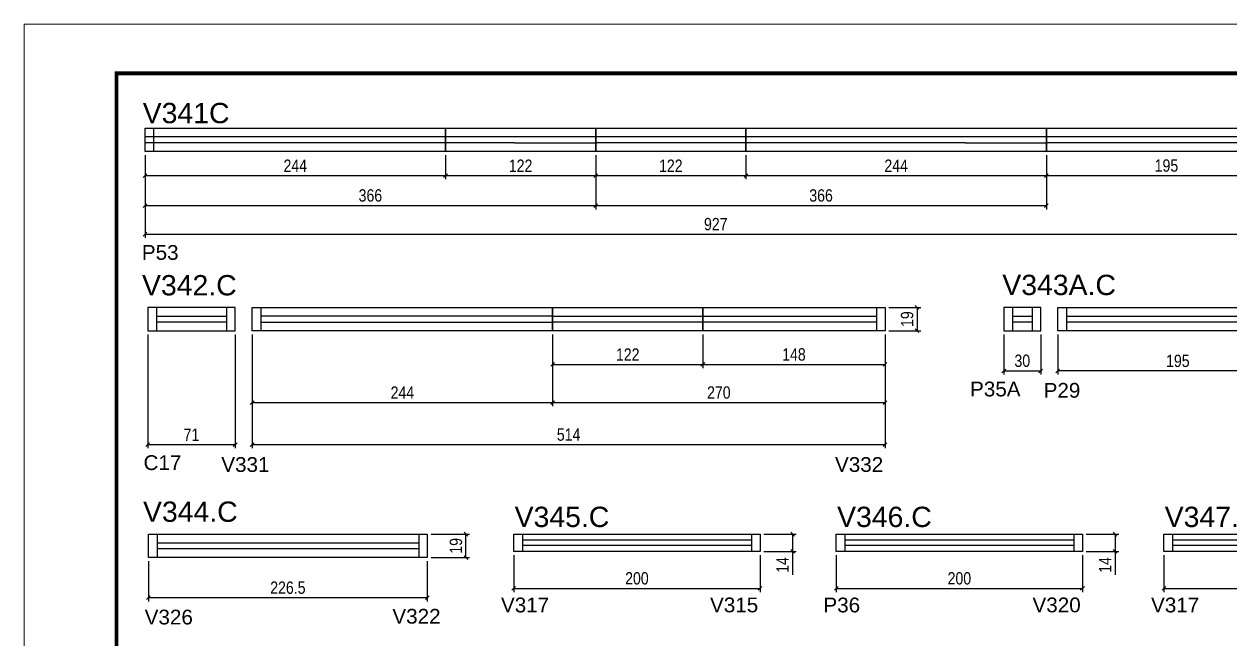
# Model space of a CAD drawing. Extents: x 3090 to 9343, y 762 to 5258.
# Drawn here: x 7858 to 8838, y 2461 to 2961 of the extents above; entities that cross this region are included whole.
import ezdxf

# ---------------------------------------------------------------- set-up
doc = ezdxf.new("R2010")
doc.units = 0
doc.linetypes.add('DASHED', pattern=[0.75, 0.5, -0.25])
doc.layers.add('00 - FELIPE', color=2, linetype='Continuous', plot=False)
for name, color, linetype in [('5', 5, 'Continuous'), ('COTA', 241, 'Continuous'), ('Cotas', 1, 'Continuous'), ('NOMENCLATURA', 7, 'Continuous'), ('Painéis', 200, 'Continuous'), ('SARR_2.2x7', 40, 'Continuous'), ('SARR_EDITAR', 141, 'Continuous')]:
    doc.layers.add(name, color=color, linetype=linetype)
for name, color, linetype, lineweight in [('Escoras', 2, 'Continuous', 25), ('Folhas', 255, 'Continuous', 9), ('Romaneio', 3, 'Continuous', 13), ('SARRAFO DE PRESSAO', 251, 'DASHED', 9)]:
    doc.layers.add(name, color=color, linetype=linetype, lineweight=lineweight)
doc.styles.add('COTA TECNICA', font='techl___.ttf', dxfattribs={"height": 10})
doc.styles.add('COTA TECNICA-50', font='techl___.ttf', dxfattribs={"height": 10})
doc.styles.get("Standard").update_dxf_attribs({"font": 'arial.ttf'})
doc.dimstyles.new('COTA PAINEL-50', dxfattribs={"dimtxt": 10, "dimasz": 3, "dimexe": 3, "dimexo": 3, "dimgap": 3, "dimtad": 1, "dimdec": 1, "dimzin": 12, "dimdsep": 46, "dimtxsty": 'COTA TECNICA-50', "dimblk1": 'OBLIQUE', "dimblk2": 'OBLIQUE', "dimsah": 1, "dimcen": 0.9, "dimclrd": 4, "dimclre": 4, "dimclrt": 240, "dimadec": 1, "dimazin": 3, "dimtfac": 1, "dimtdec": 1, "dimtmove": 0, "dimatfit": 3, "dimfxl": 1, "dimtolj": 1, "dimtzin": 12, "dimarcsym": 0})
doc.dimstyles.new('PAINEL', dxfattribs={"dimtxt": 10, "dimasz": 3, "dimexe": 3, "dimexo": 3, "dimgap": 3, "dimtad": 1, "dimdec": 1, "dimzin": 12, "dimdsep": 46, "dimtxsty": 'COTA TECNICA', "dimblk1": 'OBLIQUE', "dimblk2": 'OBLIQUE', "dimsah": 1, "dimcen": 0.9, "dimclrd": 4, "dimclre": 4, "dimclrt": 240, "dimadec": 1, "dimazin": 3, "dimtfac": 1, "dimtdec": 1, "dimtmove": 0, "dimatfit": 3, "dimfxl": 1, "dimtolj": 1, "dimtzin": 12, "dimarcsym": 0})

# ---------------------------------------------------------------- blocks, each defined once
blk = doc.blocks.new('9999999999')
at = {"layer": 'Folhas'}
blk.add_lwpolyline([(98138.98, 34190.21), (99623.98, 34190.21), (99623.98, 35240.21), (98138.98, 35240.21)], close=True, dxfattribs=at)
at = {"layer": 'Folhas', "color": 30, "const_width": 3}
blk.add_lwpolyline([(98213.98, 34230.21), (99583.98, 34230.21), (99583.98, 35200.21), (98213.98, 35200.21)], close=True, dxfattribs=at)
blk = doc.blocks.new('_Oblique')
at = {"color": 0, "linetype": 'ByBlock', "lineweight": -2}
blk.add_line((-0.5, -0.5), (0.5, 0.5), dxfattribs=at)
blk = doc.blocks.new('*D304')
at = {"layer": 'Cotas', "color": 4, "linetype": 'ByBlock', "lineweight": -2, "transparency": 16777216}
for p, q in [((8688.64, 2854.11), (8688.64, 2834.43)), ((8883.64, 2854.11), (8883.64, 2834.43)), ((8688.64, 2837.43), (8883.64, 2837.43))]:
    blk.add_line(p, q, dxfattribs=at)
at = {"layer": 'Defpoints', "color": 0, "linetype": 'ByBlock', "transparency": 16777216}
for p in [(8688.64, 2857.11), (8883.64, 2857.11), (8883.64, 2837.43)]:
    blk.add_point(p, dxfattribs=at)
at = {"layer": 'Cotas', "color": 4, "linetype": 'ByBlock', "lineweight": -2, "transparency": 16777216, "xscale": 3, "yscale": 3, "zscale": 3, "rotation": 180}
blk.add_blockref('_Oblique', (8688.64, 2837.43), dxfattribs=at)
at = {"layer": 'Cotas', "color": 4, "linetype": 'ByBlock', "lineweight": -2, "transparency": 16777216, "xscale": 3, "yscale": 3, "zscale": 3}
blk.add_blockref('_Oblique', (8883.64, 2837.43), dxfattribs=at)
at = {"layer": 'Cotas', "color": 240, "linetype": 'ByBlock', "transparency": 16777216, "insert": (8786.14, 2845.57), "char_height": 10, "attachment_point": 5, "style": 'COTA TECNICA-50'}
blk.add_mtext('\\A1;195', dxfattribs=at)
blk = doc.blocks.new('*D305')
at = {"layer": 'COTA', "color": 4, "linetype": 'ByBlock', "lineweight": -2, "transparency": 16777216}
for p, q in [((7956.64, 2854.11), (7956.64, 2834.43)), ((8200.64, 2854.11), (8200.64, 2834.43)), ((7956.64, 2837.43), (8200.64, 2837.43))]:
    blk.add_line(p, q, dxfattribs=at)
at = {"layer": 'Defpoints', "color": 0, "linetype": 'ByBlock', "transparency": 16777216}
for p in [(7956.64, 2857.11), (8200.64, 2857.11), (8200.64, 2837.43)]:
    blk.add_point(p, dxfattribs=at)
at = {"layer": 'COTA', "color": 4, "linetype": 'ByBlock', "lineweight": -2, "transparency": 16777216, "xscale": 3, "yscale": 3, "zscale": 3, "rotation": 180}
blk.add_blockref('_Oblique', (7956.64, 2837.43), dxfattribs=at)
at = {"layer": 'COTA', "color": 4, "linetype": 'ByBlock', "lineweight": -2, "transparency": 16777216, "xscale": 3, "yscale": 3, "zscale": 3}
blk.add_blockref('_Oblique', (8200.64, 2837.43), dxfattribs=at)
at = {"layer": 'COTA', "color": 240, "linetype": 'ByBlock', "transparency": 16777216, "insert": (8078.64, 2845.5), "char_height": 10, "attachment_point": 5, "style": 'COTA TECNICA-50'}
blk.add_mtext('\\A1;244', dxfattribs=at)
blk = doc.blocks.new('*D306')
at = {"layer": 'COTA', "color": 4, "linetype": 'ByBlock', "lineweight": -2, "transparency": 16777216}
for p, q in [((8200.64, 2854.11), (8200.64, 2834.43)), ((8322.64, 2854.11), (8322.64, 2834.43)), ((8200.64, 2837.43), (8322.64, 2837.43))]:
    blk.add_line(p, q, dxfattribs=at)
at = {"layer": 'Defpoints', "color": 0, "linetype": 'ByBlock', "transparency": 16777216}
for p in [(8200.64, 2857.11), (8322.64, 2857.11), (8322.64, 2837.43)]:
    blk.add_point(p, dxfattribs=at)
at = {"layer": 'COTA', "color": 4, "linetype": 'ByBlock', "lineweight": -2, "transparency": 16777216, "xscale": 3, "yscale": 3, "zscale": 3, "rotation": 180}
blk.add_blockref('_Oblique', (8200.64, 2837.43), dxfattribs=at)
at = {"layer": 'COTA', "color": 4, "linetype": 'ByBlock', "lineweight": -2, "transparency": 16777216, "xscale": 3, "yscale": 3, "zscale": 3}
blk.add_blockref('_Oblique', (8322.64, 2837.43), dxfattribs=at)
at = {"layer": 'COTA', "color": 240, "linetype": 'ByBlock', "transparency": 16777216, "insert": (8261.64, 2845.49), "char_height": 10, "attachment_point": 5, "style": 'COTA TECNICA-50'}
blk.add_mtext('\\A1;122', dxfattribs=at)
blk = doc.blocks.new('*D307')
at = {"layer": 'Defpoints', "color": 0, "linetype": 'ByBlock', "transparency": 16777216}
for p in [(7956.64, 2857.11), (8883.64, 2857.11), (8883.64, 2789.88)]:
    blk.add_point(p, dxfattribs=at)
at = {"layer": 'Romaneio', "color": 4, "linetype": 'ByBlock', "lineweight": -2, "transparency": 16777216}
for p, q in [((7956.64, 2854.11), (7956.64, 2786.88)), ((8883.64, 2854.11), (8883.64, 2786.88)), ((7956.64, 2789.88), (8883.64, 2789.88))]:
    blk.add_line(p, q, dxfattribs=at)
at = {"layer": 'Romaneio', "color": 4, "linetype": 'ByBlock', "lineweight": -2, "transparency": 16777216, "xscale": 3, "yscale": 3, "zscale": 3, "rotation": 180}
blk.add_blockref('_Oblique', (7956.64, 2789.88), dxfattribs=at)
at = {"layer": 'Romaneio', "color": 4, "linetype": 'ByBlock', "lineweight": -2, "transparency": 16777216, "xscale": 3, "yscale": 3, "zscale": 3}
blk.add_blockref('_Oblique', (8883.64, 2789.88), dxfattribs=at)
at = {"layer": 'Romaneio', "color": 240, "linetype": 'ByBlock', "transparency": 16777216, "insert": (8420.14, 2797.98), "char_height": 10, "attachment_point": 5, "style": 'COTA TECNICA-50'}
blk.add_mtext('\\A1;927', dxfattribs=at)
blk = doc.blocks.new('*D57')
at = {"layer": 'COTA', "color": 4, "linetype": 'ByBlock', "lineweight": -2, "transparency": 16777216}
for p, q in [((8444.64, 2854.11), (8444.64, 2834.43)), ((8688.64, 2854.11), (8688.64, 2834.43)), ((8444.64, 2837.43), (8688.64, 2837.43))]:
    blk.add_line(p, q, dxfattribs=at)
at = {"layer": 'Defpoints', "color": 0, "linetype": 'ByBlock', "transparency": 16777216}
for p in [(8444.64, 2857.11), (8688.64, 2857.11), (8688.64, 2837.43)]:
    blk.add_point(p, dxfattribs=at)
at = {"layer": 'COTA', "color": 4, "linetype": 'ByBlock', "lineweight": -2, "transparency": 16777216, "xscale": 3, "yscale": 3, "zscale": 3, "rotation": 180}
blk.add_blockref('_Oblique', (8444.64, 2837.43), dxfattribs=at)
at = {"layer": 'COTA', "color": 4, "linetype": 'ByBlock', "lineweight": -2, "transparency": 16777216, "xscale": 3, "yscale": 3, "zscale": 3}
blk.add_blockref('_Oblique', (8688.64, 2837.43), dxfattribs=at)
at = {"layer": 'COTA', "color": 240, "linetype": 'ByBlock', "transparency": 16777216, "insert": (8566.64, 2845.5), "char_height": 10, "attachment_point": 5, "style": 'COTA TECNICA-50'}
blk.add_mtext('\\A1;244', dxfattribs=at)
blk = doc.blocks.new('*D309')
at = {"layer": 'Defpoints', "color": 0, "linetype": 'ByBlock', "transparency": 16777216}
for p in [(8043.63, 2711.37), (8557.63, 2711.37), (8557.63, 2618.92)]:
    blk.add_point(p, dxfattribs=at)
at = {"layer": 'Romaneio', "color": 4, "linetype": 'ByBlock', "lineweight": -2, "transparency": 16777216}
for p, q in [((8043.63, 2708.37), (8043.63, 2615.92)), ((8557.63, 2708.37), (8557.63, 2615.92)), ((8043.63, 2618.92), (8557.63, 2618.92))]:
    blk.add_line(p, q, dxfattribs=at)
at = {"layer": 'Romaneio', "color": 4, "linetype": 'ByBlock', "lineweight": -2, "transparency": 16777216, "xscale": 3, "yscale": 3, "zscale": 3, "rotation": 180}
blk.add_blockref('_Oblique', (8043.63, 2618.92), dxfattribs=at)
at = {"layer": 'Romaneio', "color": 4, "linetype": 'ByBlock', "lineweight": -2, "transparency": 16777216, "xscale": 3, "yscale": 3, "zscale": 3}
blk.add_blockref('_Oblique', (8557.63, 2618.92), dxfattribs=at)
at = {"layer": 'Romaneio', "color": 240, "linetype": 'ByBlock', "transparency": 16777216, "insert": (8300.63, 2627.03), "char_height": 10, "attachment_point": 5, "style": 'COTA TECNICA-50'}
blk.add_mtext('\\A1;514', dxfattribs=at)
blk = doc.blocks.new('*D310')
at = {"layer": 'Defpoints', "color": 0, "linetype": 'ByBlock', "transparency": 16777216}
for p in [(8043.63, 2711.37), (8287.63, 2711.37), (8287.63, 2653.09)]:
    blk.add_point(p, dxfattribs=at)
at = {"layer": 'Romaneio', "color": 4, "linetype": 'ByBlock', "lineweight": -2, "transparency": 16777216}
for p, q in [((8043.63, 2708.37), (8043.63, 2650.09)), ((8287.63, 2708.37), (8287.63, 2650.09)), ((8043.63, 2653.09), (8287.63, 2653.09))]:
    blk.add_line(p, q, dxfattribs=at)
at = {"layer": 'Romaneio', "color": 4, "linetype": 'ByBlock', "lineweight": -2, "transparency": 16777216, "xscale": 3, "yscale": 3, "zscale": 3, "rotation": 180}
blk.add_blockref('_Oblique', (8043.63, 2653.09), dxfattribs=at)
at = {"layer": 'Romaneio', "color": 4, "linetype": 'ByBlock', "lineweight": -2, "transparency": 16777216, "xscale": 3, "yscale": 3, "zscale": 3}
blk.add_blockref('_Oblique', (8287.63, 2653.09), dxfattribs=at)
at = {"layer": 'Romaneio', "color": 240, "linetype": 'ByBlock', "transparency": 16777216, "insert": (8165.63, 2661.16), "char_height": 10, "attachment_point": 5, "style": 'COTA TECNICA-50'}
blk.add_mtext('\\A1;244', dxfattribs=at)
blk = doc.blocks.new('*D58')
at = {"layer": 'Defpoints', "color": 0, "linetype": 'ByBlock', "transparency": 16777216}
for p in [(8287.63, 2711.37), (8557.63, 2711.37), (8557.63, 2653.09)]:
    blk.add_point(p, dxfattribs=at)
at = {"layer": 'Romaneio', "color": 4, "linetype": 'ByBlock', "lineweight": -2, "transparency": 16777216}
for p, q in [((8287.63, 2708.37), (8287.63, 2650.09)), ((8557.63, 2708.37), (8557.63, 2650.09)), ((8287.63, 2653.09), (8557.63, 2653.09))]:
    blk.add_line(p, q, dxfattribs=at)
at = {"layer": 'Romaneio', "color": 4, "linetype": 'ByBlock', "lineweight": -2, "transparency": 16777216, "xscale": 3, "yscale": 3, "zscale": 3, "rotation": 180}
blk.add_blockref('_Oblique', (8287.63, 2653.09), dxfattribs=at)
at = {"layer": 'Romaneio', "color": 4, "linetype": 'ByBlock', "lineweight": -2, "transparency": 16777216, "xscale": 3, "yscale": 3, "zscale": 3}
blk.add_blockref('_Oblique', (8557.63, 2653.09), dxfattribs=at)
at = {"layer": 'Romaneio', "color": 240, "linetype": 'ByBlock', "transparency": 16777216, "insert": (8422.63, 2661.19), "char_height": 10, "attachment_point": 5, "style": 'COTA TECNICA-50'}
blk.add_mtext('\\A1;270', dxfattribs=at)
blk = doc.blocks.new('*D59')
at = {"layer": 'Defpoints', "color": 0, "linetype": 'ByBlock', "transparency": 16777216}
for p in [(8409.63, 2711.37), (8557.63, 2711.37), (8557.63, 2684.02)]:
    blk.add_point(p, dxfattribs=at)
at = {"layer": 'Escoras', "color": 4, "linetype": 'ByBlock', "lineweight": -2, "transparency": 16777216}
for p, q in [((8409.63, 2708.37), (8409.63, 2681.02)), ((8557.63, 2708.37), (8557.63, 2681.02)), ((8409.63, 2684.02), (8557.63, 2684.02))]:
    blk.add_line(p, q, dxfattribs=at)
at = {"layer": 'Escoras', "color": 4, "linetype": 'ByBlock', "lineweight": -2, "transparency": 16777216, "xscale": 3, "yscale": 3, "zscale": 3, "rotation": 180}
blk.add_blockref('_Oblique', (8409.63, 2684.02), dxfattribs=at)
at = {"layer": 'Escoras', "color": 4, "linetype": 'ByBlock', "lineweight": -2, "transparency": 16777216, "xscale": 3, "yscale": 3, "zscale": 3}
blk.add_blockref('_Oblique', (8557.63, 2684.02), dxfattribs=at)
at = {"layer": 'Escoras', "color": 240, "linetype": 'ByBlock', "transparency": 16777216, "insert": (8483.63, 2692.12), "char_height": 10, "attachment_point": 5, "style": 'COTA TECNICA-50'}
blk.add_mtext('\\A1;148', dxfattribs=at)
blk = doc.blocks.new('*D311')
at = {"layer": 'Defpoints', "color": 0, "linetype": 'ByBlock', "transparency": 16777216}
for p in [(8287.63, 2711.37), (8409.63, 2711.37), (8409.63, 2684.02)]:
    blk.add_point(p, dxfattribs=at)
at = {"layer": 'Escoras', "color": 4, "linetype": 'ByBlock', "lineweight": -2, "transparency": 16777216}
for p, q in [((8287.63, 2708.37), (8287.63, 2681.02)), ((8409.63, 2708.37), (8409.63, 2681.02)), ((8287.63, 2684.02), (8409.63, 2684.02))]:
    blk.add_line(p, q, dxfattribs=at)
at = {"layer": 'Escoras', "color": 4, "linetype": 'ByBlock', "lineweight": -2, "transparency": 16777216, "xscale": 3, "yscale": 3, "zscale": 3, "rotation": 180}
blk.add_blockref('_Oblique', (8287.63, 2684.02), dxfattribs=at)
at = {"layer": 'Escoras', "color": 4, "linetype": 'ByBlock', "lineweight": -2, "transparency": 16777216, "xscale": 3, "yscale": 3, "zscale": 3}
blk.add_blockref('_Oblique', (8409.63, 2684.02), dxfattribs=at)
at = {"layer": 'Escoras', "color": 240, "linetype": 'ByBlock', "transparency": 16777216, "insert": (8348.63, 2692.08), "char_height": 10, "attachment_point": 5, "style": 'COTA TECNICA-50'}
blk.add_mtext('\\A1;122', dxfattribs=at)
blk = doc.blocks.new('*D361')
at = {"layer": 'Defpoints', "color": 0, "linetype": 'ByBlock', "transparency": 16777216}
for p in [(8557.63, 2730.37), (8557.63, 2711.37), (8583.67, 2711.37)]:
    blk.add_point(p, dxfattribs=at)
at = {"layer": 'Escoras', "color": 4, "linetype": 'ByBlock', "lineweight": -2, "transparency": 16777216}
for p, q in [((8560.63, 2730.37), (8586.67, 2730.37)), ((8583.67, 2730.37), (8583.67, 2711.37)), ((8560.63, 2711.37), (8586.67, 2711.37))]:
    blk.add_line(p, q, dxfattribs=at)
at = {"layer": 'Escoras', "color": 4, "linetype": 'ByBlock', "lineweight": -2, "transparency": 16777216, "xscale": 3, "yscale": 3, "zscale": 3}
for p, rotation in [((8583.67, 2730.37), 90), ((8583.67, 2711.37), 270)]:
    blk.add_blockref('_Oblique', p, dxfattribs=dict(at, rotation=rotation))
at = {"layer": 'Escoras', "color": 240, "linetype": 'ByBlock', "transparency": 16777216, "insert": (8575.58, 2720.87), "char_height": 10, "attachment_point": 5, "rotation": 90, "style": 'COTA TECNICA-50'}
blk.add_mtext('\\A1;19', dxfattribs=at)
blk = doc.blocks.new('*D362')
at = {"layer": 'COTA', "color": 4, "linetype": 'ByBlock', "lineweight": -2, "transparency": 16777216}
for p, q in [((7958.82, 2708.37), (7958.82, 2615.92)), ((8029.82, 2708.37), (8029.82, 2615.92)), ((7958.82, 2618.92), (8029.82, 2618.92))]:
    blk.add_line(p, q, dxfattribs=at)
at = {"layer": 'Defpoints', "color": 0, "linetype": 'ByBlock', "transparency": 16777216}
for p in [(7958.82, 2711.37), (8029.82, 2711.37), (8029.82, 2618.92)]:
    blk.add_point(p, dxfattribs=at)
at = {"layer": 'COTA', "color": 4, "linetype": 'ByBlock', "lineweight": -2, "transparency": 16777216, "xscale": 3, "yscale": 3, "zscale": 3, "rotation": 180}
blk.add_blockref('_Oblique', (7958.82, 2618.92), dxfattribs=at)
at = {"layer": 'COTA', "color": 4, "linetype": 'ByBlock', "lineweight": -2, "transparency": 16777216, "xscale": 3, "yscale": 3, "zscale": 3}
blk.add_blockref('_Oblique', (8029.82, 2618.92), dxfattribs=at)
at = {"layer": 'COTA', "color": 240, "linetype": 'ByBlock', "transparency": 16777216, "insert": (7994.32, 2626.99), "char_height": 10, "attachment_point": 5, "style": 'COTA TECNICA-50'}
blk.add_mtext('\\A1;71', dxfattribs=at)
blk = doc.blocks.new('*D365')
at = {"layer": 'COTA', "color": 4, "linetype": 'ByBlock', "lineweight": -2, "transparency": 16777216}
for p, q in [((8697.88, 2708.37), (8697.88, 2675.76)), ((8892.88, 2708.37), (8892.88, 2675.76)), ((8892.88, 2678.76), (8697.88, 2678.76))]:
    blk.add_line(p, q, dxfattribs=at)
at = {"layer": 'Defpoints', "color": 0, "linetype": 'ByBlock', "transparency": 16777216}
for p in [(8697.88, 2711.37), (8892.88, 2711.37), (8697.88, 2678.76)]:
    blk.add_point(p, dxfattribs=at)
at = {"layer": 'COTA', "color": 4, "linetype": 'ByBlock', "lineweight": -2, "transparency": 16777216, "xscale": 3, "yscale": 3, "zscale": 3, "rotation": 180}
blk.add_blockref('_Oblique', (8697.88, 2678.76), dxfattribs=at)
at = {"layer": 'COTA', "color": 4, "linetype": 'ByBlock', "lineweight": -2, "transparency": 16777216, "xscale": 3, "yscale": 3, "zscale": 3}
blk.add_blockref('_Oblique', (8892.88, 2678.76), dxfattribs=at)
at = {"layer": 'COTA', "color": 240, "linetype": 'ByBlock', "transparency": 16777216, "insert": (8795.38, 2686.9), "char_height": 10, "attachment_point": 5, "style": 'COTA TECNICA-50'}
blk.add_mtext('\\A1;195', dxfattribs=at)
blk = doc.blocks.new('*D367')
at = {"layer": 'COTA', "color": 4, "linetype": 'ByBlock', "lineweight": -2, "transparency": 16777216}
for p, q in [((8654.07, 2708.37), (8654.07, 2675.76)), ((8684.07, 2708.37), (8684.07, 2675.76)), ((8654.07, 2678.76), (8684.07, 2678.76))]:
    blk.add_line(p, q, dxfattribs=at)
at = {"layer": 'Defpoints', "color": 0, "linetype": 'ByBlock', "transparency": 16777216}
for p in [(8654.07, 2711.37), (8684.07, 2711.37), (8684.07, 2678.76)]:
    blk.add_point(p, dxfattribs=at)
at = {"layer": 'COTA', "color": 4, "linetype": 'ByBlock', "lineweight": -2, "transparency": 16777216, "xscale": 3, "yscale": 3, "zscale": 3, "rotation": 180}
blk.add_blockref('_Oblique', (8654.07, 2678.76), dxfattribs=at)
at = {"layer": 'COTA', "color": 4, "linetype": 'ByBlock', "lineweight": -2, "transparency": 16777216, "xscale": 3, "yscale": 3, "zscale": 3}
blk.add_blockref('_Oblique', (8684.07, 2678.76), dxfattribs=at)
at = {"layer": 'COTA', "color": 240, "linetype": 'ByBlock', "transparency": 16777216, "insert": (8669.07, 2686.98), "char_height": 10, "attachment_point": 5, "style": 'COTA TECNICA-50'}
blk.add_mtext('\\A1;30', dxfattribs=at)
blk = doc.blocks.new('*D369')
at = {"layer": 'COTA', "color": 4, "linetype": 'ByBlock', "lineweight": -2, "transparency": 16777216}
for p, q in [((7959.38, 2524.18), (7959.38, 2491.56)), ((8185.88, 2524.18), (8185.88, 2491.56)), ((8185.88, 2494.56), (7959.38, 2494.56))]:
    blk.add_line(p, q, dxfattribs=at)
at = {"layer": 'Defpoints', "color": 0, "linetype": 'ByBlock', "transparency": 16777216}
for p in [(7959.38, 2527.18), (8185.88, 2527.18), (7959.38, 2494.56)]:
    blk.add_point(p, dxfattribs=at)
at = {"layer": 'COTA', "color": 4, "linetype": 'ByBlock', "lineweight": -2, "transparency": 16777216, "xscale": 3, "yscale": 3, "zscale": 3, "rotation": 180}
blk.add_blockref('_Oblique', (7959.38, 2494.56), dxfattribs=at)
at = {"layer": 'COTA', "color": 4, "linetype": 'ByBlock', "lineweight": -2, "transparency": 16777216, "xscale": 3, "yscale": 3, "zscale": 3}
blk.add_blockref('_Oblique', (8185.88, 2494.56), dxfattribs=at)
at = {"layer": 'COTA', "color": 240, "linetype": 'ByBlock', "transparency": 16777216, "insert": (8072.63, 2502.67), "char_height": 10, "attachment_point": 5, "style": 'COTA TECNICA-50'}
blk.add_mtext('\\A1;226.5', dxfattribs=at)
blk = doc.blocks.new('*D370')
at = {"layer": 'Defpoints', "color": 0, "linetype": 'ByBlock', "transparency": 16777216}
for p in [(8185.88, 2546.18), (8217.22, 2546.18), (8185.88, 2527.18)]:
    blk.add_point(p, dxfattribs=at)
at = {"layer": 'Romaneio', "color": 4, "linetype": 'ByBlock', "lineweight": -2, "transparency": 16777216}
for p, q in [((8188.88, 2546.18), (8220.22, 2546.18)), ((8217.22, 2527.18), (8217.22, 2546.18)), ((8188.88, 2527.18), (8220.22, 2527.18))]:
    blk.add_line(p, q, dxfattribs=at)
at = {"layer": 'Romaneio', "color": 4, "linetype": 'ByBlock', "lineweight": -2, "transparency": 16777216, "xscale": 3, "yscale": 3, "zscale": 3}
for p, rotation in [((8217.22, 2546.18), 90), ((8217.22, 2527.18), 270)]:
    blk.add_blockref('_Oblique', p, dxfattribs=dict(at, rotation=rotation))
at = {"layer": 'Romaneio', "color": 240, "linetype": 'ByBlock', "transparency": 16777216, "insert": (8209.13, 2536.68), "char_height": 10, "attachment_point": 5, "rotation": 90, "style": 'COTA TECNICA-50'}
blk.add_mtext('\\A1;19', dxfattribs=at)
blk = doc.blocks.new('*D371')
at = {"layer": 'COTA', "color": 4, "linetype": 'ByBlock', "lineweight": -2, "transparency": 16777216}
for p, q in [((8256.1, 2529.18), (8256.1, 2499.15)), ((8456.1, 2529.18), (8456.1, 2499.15)), ((8256.1, 2502.15), (8456.1, 2502.15))]:
    blk.add_line(p, q, dxfattribs=at)
at = {"layer": 'Defpoints', "color": 0, "linetype": 'ByBlock', "transparency": 16777216}
for p in [(8256.1, 2532.18), (8456.1, 2532.18), (8456.1, 2502.15)]:
    blk.add_point(p, dxfattribs=at)
at = {"layer": 'COTA', "color": 4, "linetype": 'ByBlock', "lineweight": -2, "transparency": 16777216, "xscale": 3, "yscale": 3, "zscale": 3, "rotation": 180}
blk.add_blockref('_Oblique', (8256.1, 2502.15), dxfattribs=at)
at = {"layer": 'COTA', "color": 4, "linetype": 'ByBlock', "lineweight": -2, "transparency": 16777216, "xscale": 3, "yscale": 3, "zscale": 3}
blk.add_blockref('_Oblique', (8456.1, 2502.15), dxfattribs=at)
at = {"layer": 'COTA', "color": 240, "linetype": 'ByBlock', "transparency": 16777216, "insert": (8356.1, 2510.25), "char_height": 10, "attachment_point": 5, "style": 'COTA TECNICA-50'}
blk.add_mtext('\\A1;200', dxfattribs=at)
blk = doc.blocks.new('*D82')
at = {"layer": 'Defpoints', "color": 0, "linetype": 'ByBlock', "transparency": 16777216}
for p in [(8456.1, 2546.18), (8456.1, 2532.18), (8482.53, 2532.18)]:
    blk.add_point(p, dxfattribs=at)
at = {"layer": 'Romaneio', "color": 4, "linetype": 'ByBlock', "lineweight": -2, "transparency": 16777216}
for p, q in [((8459.1, 2546.18), (8485.53, 2546.18)), ((8482.53, 2546.18), (8482.53, 2532.18)), ((8459.1, 2532.18), (8485.53, 2532.18)), ((8482.53, 2532.18), (8482.53, 2513.06))]:
    blk.add_line(p, q, dxfattribs=at)
at = {"layer": 'Romaneio', "color": 4, "linetype": 'ByBlock', "lineweight": -2, "transparency": 16777216, "xscale": 3, "yscale": 3, "zscale": 3}
for p, rotation in [((8482.53, 2546.18), 90), ((8482.53, 2532.18), 270)]:
    blk.add_blockref('_Oblique', p, dxfattribs=dict(at, rotation=rotation))
at = {"layer": 'Romaneio', "color": 240, "linetype": 'ByBlock', "transparency": 16777216, "insert": (8474.45, 2521.12), "char_height": 10, "attachment_point": 5, "rotation": 90, "style": 'COTA TECNICA-50'}
blk.add_mtext('\\A1;14', dxfattribs=at)
blk = doc.blocks.new('*D372')
at = {"layer": 'COTA', "color": 4, "linetype": 'ByBlock', "lineweight": -2, "transparency": 16777216}
for p, q in [((8517.97, 2529.18), (8517.97, 2499.15)), ((8717.97, 2529.18), (8717.97, 2499.15)), ((8517.97, 2502.15), (8717.97, 2502.15))]:
    blk.add_line(p, q, dxfattribs=at)
at = {"layer": 'Defpoints', "color": 0, "linetype": 'ByBlock', "transparency": 16777216}
for p in [(8517.97, 2532.18), (8717.97, 2532.18), (8717.97, 2502.15)]:
    blk.add_point(p, dxfattribs=at)
at = {"layer": 'COTA', "color": 4, "linetype": 'ByBlock', "lineweight": -2, "transparency": 16777216, "xscale": 3, "yscale": 3, "zscale": 3, "rotation": 180}
blk.add_blockref('_Oblique', (8517.97, 2502.15), dxfattribs=at)
at = {"layer": 'COTA', "color": 4, "linetype": 'ByBlock', "lineweight": -2, "transparency": 16777216, "xscale": 3, "yscale": 3, "zscale": 3}
blk.add_blockref('_Oblique', (8717.97, 2502.15), dxfattribs=at)
at = {"layer": 'COTA', "color": 240, "linetype": 'ByBlock', "transparency": 16777216, "insert": (8617.97, 2510.25), "char_height": 10, "attachment_point": 5, "style": 'COTA TECNICA-50'}
blk.add_mtext('\\A1;200', dxfattribs=at)
blk = doc.blocks.new('*D83')
at = {"layer": 'Defpoints', "color": 0, "linetype": 'ByBlock', "transparency": 16777216}
for p in [(8717.97, 2546.18), (8717.97, 2532.18), (8744.4, 2532.18)]:
    blk.add_point(p, dxfattribs=at)
at = {"layer": 'Romaneio', "color": 4, "linetype": 'ByBlock', "lineweight": -2, "transparency": 16777216}
for p, q in [((8720.97, 2546.18), (8747.4, 2546.18)), ((8744.4, 2546.18), (8744.4, 2532.18)), ((8720.97, 2532.18), (8747.4, 2532.18)), ((8744.4, 2532.18), (8744.4, 2513.06))]:
    blk.add_line(p, q, dxfattribs=at)
at = {"layer": 'Romaneio', "color": 4, "linetype": 'ByBlock', "lineweight": -2, "transparency": 16777216, "xscale": 3, "yscale": 3, "zscale": 3}
for p, rotation in [((8744.4, 2546.18), 90), ((8744.4, 2532.18), 270)]:
    blk.add_blockref('_Oblique', p, dxfattribs=dict(at, rotation=rotation))
at = {"layer": 'Romaneio', "color": 240, "linetype": 'ByBlock', "transparency": 16777216, "insert": (8736.33, 2521.12), "char_height": 10, "attachment_point": 5, "rotation": 90, "style": 'COTA TECNICA-50'}
blk.add_mtext('\\A1;14', dxfattribs=at)
blk = doc.blocks.new('*D373')
at = {"layer": 'COTA', "color": 4, "linetype": 'ByBlock', "lineweight": -2, "transparency": 16777216}
for p, q in [((8784.03, 2529.18), (8784.03, 2499.15)), ((8984.03, 2529.18), (8984.03, 2499.15)), ((8784.03, 2502.15), (8984.03, 2502.15))]:
    blk.add_line(p, q, dxfattribs=at)
at = {"layer": 'Defpoints', "color": 0, "linetype": 'ByBlock', "transparency": 16777216}
for p in [(8784.03, 2532.18), (8984.03, 2532.18), (8984.03, 2502.15)]:
    blk.add_point(p, dxfattribs=at)
at = {"layer": 'COTA', "color": 4, "linetype": 'ByBlock', "lineweight": -2, "transparency": 16777216, "xscale": 3, "yscale": 3, "zscale": 3, "rotation": 180}
blk.add_blockref('_Oblique', (8784.03, 2502.15), dxfattribs=at)
at = {"layer": 'COTA', "color": 4, "linetype": 'ByBlock', "lineweight": -2, "transparency": 16777216, "xscale": 3, "yscale": 3, "zscale": 3}
blk.add_blockref('_Oblique', (8984.03, 2502.15), dxfattribs=at)
at = {"layer": 'COTA', "color": 240, "linetype": 'ByBlock', "transparency": 16777216, "insert": (8884.03, 2510.25), "char_height": 10, "attachment_point": 5, "style": 'COTA TECNICA-50'}
blk.add_mtext('\\A1;200', dxfattribs=at)
blk = doc.blocks.new('*D496')
at = {"layer": '00 - FELIPE', "color": 4, "lineweight": -2, "transparency": 16777216}
for p, q in [((8322.64, 2854.11), (8322.64, 2834.43)), ((8444.64, 2854.11), (8444.64, 2834.43)), ((8322.64, 2837.43), (8444.64, 2837.43))]:
    blk.add_line(p, q, dxfattribs=at)
at = {"layer": 'Defpoints', "color": 0, "transparency": 16777216}
for p in [(8322.64, 2857.11), (8444.64, 2857.11), (8444.64, 2837.43)]:
    blk.add_point(p, dxfattribs=at)
at = {"layer": '00 - FELIPE', "color": 4, "lineweight": -2, "transparency": 16777216, "xscale": 3, "yscale": 3, "zscale": 3, "rotation": 180}
blk.add_blockref('_Oblique', (8322.64, 2837.43), dxfattribs=at)
at = {"layer": '00 - FELIPE', "color": 4, "lineweight": -2, "transparency": 16777216, "xscale": 3, "yscale": 3, "zscale": 3}
blk.add_blockref('_Oblique', (8444.64, 2837.43), dxfattribs=at)
at = {"layer": '00 - FELIPE', "color": 240, "transparency": 16777216, "insert": (8383.64, 2845.49), "char_height": 10, "attachment_point": 5, "style": 'COTA TECNICA'}
blk.add_mtext('\\A1;122', dxfattribs=at)
blk = doc.blocks.new('*D497')
at = {"layer": '00 - FELIPE', "color": 4, "lineweight": -2, "transparency": 16777216}
for p, q in [((7956.64, 2854.11), (7956.64, 2810.05)), ((8322.64, 2854.11), (8322.64, 2810.05)), ((7956.64, 2813.05), (8322.64, 2813.05))]:
    blk.add_line(p, q, dxfattribs=at)
at = {"layer": 'Defpoints', "color": 0, "transparency": 16777216}
for p in [(7956.64, 2857.11), (8322.64, 2857.11), (8322.64, 2813.05)]:
    blk.add_point(p, dxfattribs=at)
at = {"layer": '00 - FELIPE', "color": 4, "lineweight": -2, "transparency": 16777216, "xscale": 3, "yscale": 3, "zscale": 3, "rotation": 180}
blk.add_blockref('_Oblique', (7956.64, 2813.05), dxfattribs=at)
at = {"layer": '00 - FELIPE', "color": 4, "lineweight": -2, "transparency": 16777216, "xscale": 3, "yscale": 3, "zscale": 3}
blk.add_blockref('_Oblique', (8322.64, 2813.05), dxfattribs=at)
at = {"layer": '00 - FELIPE', "color": 240, "transparency": 16777216, "insert": (8139.64, 2821.27), "char_height": 10, "attachment_point": 5, "style": 'COTA TECNICA'}
blk.add_mtext('\\A1;366', dxfattribs=at)
blk = doc.blocks.new('*D498')
at = {"layer": '00 - FELIPE', "color": 4, "lineweight": -2, "transparency": 16777216}
for p, q in [((8322.64, 2854.11), (8322.64, 2810.05)), ((8688.64, 2854.11), (8688.64, 2810.05)), ((8322.64, 2813.05), (8688.64, 2813.05))]:
    blk.add_line(p, q, dxfattribs=at)
at = {"layer": 'Defpoints', "color": 0, "transparency": 16777216}
for p in [(8322.64, 2857.11), (8688.64, 2857.11), (8688.64, 2813.05)]:
    blk.add_point(p, dxfattribs=at)
at = {"layer": '00 - FELIPE', "color": 4, "lineweight": -2, "transparency": 16777216, "xscale": 3, "yscale": 3, "zscale": 3, "rotation": 180}
blk.add_blockref('_Oblique', (8322.64, 2813.05), dxfattribs=at)
at = {"layer": '00 - FELIPE', "color": 4, "lineweight": -2, "transparency": 16777216, "xscale": 3, "yscale": 3, "zscale": 3}
blk.add_blockref('_Oblique', (8688.64, 2813.05), dxfattribs=at)
at = {"layer": '00 - FELIPE', "color": 240, "transparency": 16777216, "insert": (8505.64, 2821.27), "char_height": 10, "attachment_point": 5, "style": 'COTA TECNICA'}
blk.add_mtext('\\A1;366', dxfattribs=at)

msp = doc.modelspace()

# ---------------------------------------------------------------- linework, layer by layer
at = {"layer": 'Painéis', "linetype": 'Continuous'}
for points in [[(7956.64, 2876.11), (8200.64, 2876.11), (8200.64, 2857.11), (7956.64, 2857.11)], [(8200.64, 2876.11), (8322.64, 2876.11), (8322.64, 2857.11), (8200.64, 2857.11)], [(8322.64, 2876.11), (8444.64, 2876.11), (8444.64, 2857.11), (8322.64, 2857.11)], [(8444.64, 2876.11), (8688.64, 2876.11), (8688.64, 2857.11), (8444.64, 2857.11)], [(8688.64, 2876.11), (8883.64, 2876.11), (8883.64, 2857.11), (8688.64, 2857.11)], [(8029.82, 2730.37), (7958.82, 2730.37), (7958.82, 2711.37), (8029.82, 2711.37)], [(8043.63, 2730.37), (8287.63, 2730.37), (8287.63, 2711.37), (8043.63, 2711.37)], [(8287.63, 2730.37), (8409.63, 2730.37), (8409.63, 2711.37), (8287.63, 2711.37)], [(8409.63, 2730.37), (8557.63, 2730.37), (8557.63, 2711.37), (8409.63, 2711.37)], [(8684.07, 2730.37), (8654.07, 2730.37), (8654.07, 2711.37), (8684.07, 2711.37)], [(8697.88, 2730.37), (8892.88, 2730.37), (8892.88, 2711.37), (8697.88, 2711.37)], [(7959.38, 2546.18), (8185.88, 2546.18), (8185.88, 2527.18), (7959.38, 2527.18)], [(8256.1, 2546.18), (8456.1, 2546.18), (8456.1, 2532.18), (8256.1, 2532.18)], [(8517.97, 2546.18), (8717.97, 2546.18), (8717.97, 2532.18), (8517.97, 2532.18)], [(8784.03, 2546.18), (8984.03, 2546.18), (8984.03, 2532.18), (8784.03, 2532.18)]]:
    msp.add_lwpolyline(points, close=True, dxfattribs=at)
at = {"layer": 'SARR_2.2x7', "linetype": 'Continuous'}
for p, q in [((7963.64, 2876.11), (7963.64, 2857.11)), ((7956.64, 2869.11), (8256.64, 2869.11)), ((8256.64, 2864.11), (7956.64, 2864.11)), ((8256.64, 2869.11), (8322.64, 2869.11)), ((8256.64, 2864.11), (8322.64, 2864.11)), ((8322.64, 2869.11), (8622.64, 2869.11)), ((8622.64, 2864.11), (8322.64, 2864.11)), ((8622.64, 2869.11), (8688.64, 2869.11)), ((8622.64, 2864.11), (8688.64, 2864.11)), ((8688.64, 2869.11), (8876.64, 2869.11)), ((8876.64, 2864.11), (8688.64, 2864.11)), ((7965.82, 2730.37), (7965.82, 2711.37)), ((7965.82, 2723.37), (8022.82, 2723.37)), ((8022.82, 2730.37), (8022.82, 2711.37)), ((8050.63, 2730.37), (8050.63, 2711.37)), ((8287.63, 2723.37), (8050.63, 2723.37)), ((8287.63, 2723.37), (8550.63, 2723.37)), ((8550.63, 2730.37), (8550.63, 2711.37)), ((8661.07, 2730.37), (8661.07, 2711.37)), ((8661.07, 2723.37), (8677.07, 2723.37)), ((8677.07, 2730.37), (8677.07, 2711.37)), ((8704.88, 2730.37), (8704.88, 2711.37)), ((8704.88, 2723.37), (8885.88, 2723.37)), ((8022.82, 2718.37), (7965.82, 2718.37)), ((8050.63, 2718.37), (8287.63, 2718.37)), ((8550.63, 2718.37), (8287.63, 2718.37)), ((8677.07, 2718.37), (8661.07, 2718.37)), ((8885.88, 2718.37), (8704.88, 2718.37)), ((7966.38, 2546.18), (7966.38, 2527.18)), ((8178.88, 2546.18), (8178.88, 2527.18)), ((8263.1, 2546.18), (8263.1, 2532.18)), ((8449.1, 2546.18), (8449.1, 2532.18)), ((8524.97, 2546.18), (8524.97, 2532.18)), ((8710.97, 2546.18), (8710.97, 2532.18)), ((8791.03, 2546.18), (8791.03, 2532.18)), ((7966.38, 2539.18), (8178.88, 2539.18)), ((8178.88, 2534.18), (7966.38, 2534.18))]:
    msp.add_line(p, q, dxfattribs=at)
at = {"layer": 'SARR_EDITAR', "linetype": 'Continuous'}
for p, q in [((8449.1, 2541.18), (8263.1, 2541.18)), ((8263.1, 2537.18), (8449.1, 2537.18)), ((8710.97, 2541.18), (8524.97, 2541.18)), ((8524.97, 2537.18), (8710.97, 2537.18)), ((8977.03, 2541.18), (8791.03, 2541.18)), ((8791.03, 2537.18), (8977.03, 2537.18))]:
    msp.add_line(p, q, dxfattribs=at)

# ---------------------------------------------------------------- block references
at = {"layer": 'SARRAFO DE PRESSAO', "color": 6, "linetype": 'ByBlock'}
msp.add_blockref('9999999999', (-90280.55, -32279.68), dxfattribs=at)

# ---------------------------------------------------------------- texts
at = {"layer": '5', "linetype": 'Continuous'}
for s, p in [('P53', (7954.05, 2769.03)), ('P35A', (8626.64, 2658.09)), ('P29', (8686.38, 2657.02)), ('C17', (7955.42, 2598.28)), ('V331', (8018.55, 2596.76)), ('V332', (8516.97, 2596.76)), ('V317', (8245.69, 2482.65)), ('V315', (8415.49, 2482.7)), ('P36', (8507.56, 2482.65)), ('V320', (8677.36, 2482.7)), ('V317', (8773.63, 2482.65)), ('V326', (7956.33, 2472.82)), ('V322', (8157.51, 2473.49))]:
    msp.add_text(s, height=12, rotation=359.99996, dxfattribs=at).set_placement(p)
at = {"layer": 'NOMENCLATURA', "linetype": 'Continuous'}
for s, p in [('V341C', (7954.76, 2880.03)), ('V342.C', (7954.19, 2740.15)), ('V343A.C', (8652.86, 2740.4)), ('V344.C', (7955, 2556.2)), ('V345.C', (8256.8, 2551.97)), ('V346.C', (8518.67, 2551.97)), ('V347.C', (8784.73, 2551.97))]:
    msp.add_text(s, height=16.5, dxfattribs=at).set_placement(p)

# ---------------------------------------------------------------- dimensions: what is measured, and where the dimension line sits
at = {"layer": '00 - FELIPE'}
for base, p1, p2, picture, middle in [((8322.64, 2813.05), (7956.64, 2857.11), (8322.64, 2857.11), '*D497', (8139.64, 2821.27)), ((8444.64, 2837.43), (8322.64, 2857.11), (8444.64, 2857.11), '*D496', (8383.64, 2845.49)), ((8688.64, 2813.05), (8322.64, 2857.11), (8688.64, 2857.11), '*D498', (8505.64, 2821.27))]:
    dim = msp.add_linear_dim(base=base, p1=p1, p2=p2, dimstyle='PAINEL', dxfattribs=at)
    dim.commit()
    dim.dimension.update_dxf_attribs({"geometry": picture, "text_midpoint": middle})
at = {"layer": 'COTA', "linetype": 'ByBlock'}
for p1, p2, distance, picture, middle in [((7956.64, 2857.11), (8200.64, 2857.11), -19.68, '*D305', (8078.64, 2845.5)), ((8200.64, 2857.11), (8322.64, 2857.11), -19.68, '*D306', (8261.64, 2845.49)), ((8444.64, 2857.11), (8688.64, 2857.11), -19.68, '*D57', (8566.64, 2845.5)), ((8256.1, 2532.18), (8456.1, 2532.18), -30.03, '*D371', (8356.1, 2510.25)), ((8517.97, 2532.18), (8717.97, 2532.18), -30.03, '*D372', (8617.97, 2510.25)), ((8784.03, 2532.18), (8984.03, 2532.18), -30.03, '*D373', (8884.03, 2510.25))]:
    dim = msp.add_aligned_dim(p1=p1, p2=p2, distance=distance, dimstyle='COTA PAINEL-50', override={"dimarcsym": 1}, dxfattribs=at)
    dim.commit()
    dim.dimension.update_dxf_attribs({"geometry": picture, "text_midpoint": middle})
for base, p1, p2, picture, middle in [((8029.82, 2618.92), (7958.82, 2711.37), (8029.82, 2711.37), '*D362', (7994.32, 2626.99)), ((8684.07, 2678.76), (8654.07, 2711.37), (8684.07, 2711.37), '*D367', (8669.07, 2686.98)), ((8697.88, 2678.76), (8892.88, 2711.37), (8697.88, 2711.37), '*D365', (8795.38, 2686.9)), ((7959.38, 2494.56), (8185.88, 2527.18), (7959.38, 2527.18), '*D369', (8072.63, 2502.67))]:
    dim = msp.add_linear_dim(base=base, p1=p1, p2=p2, dimstyle='COTA PAINEL-50', override={"dimarcsym": 1}, dxfattribs=at)
    dim.commit()
    dim.dimension.update_dxf_attribs({"geometry": picture, "text_midpoint": middle})
at = {"layer": 'Cotas', "linetype": 'ByBlock'}
dim = msp.add_linear_dim(base=(8883.64, 2837.43), p1=(8688.64, 2857.11), p2=(8883.64, 2857.11), dimstyle='COTA PAINEL-50', override={"dimarcsym": 1}, dxfattribs=at)
dim.commit()
dim.dimension.update_dxf_attribs({"geometry": '*D304', "text_midpoint": (8786.14, 2845.57)})
at = {"layer": 'Escoras', "linetype": 'ByBlock'}
dim = msp.add_aligned_dim(p1=(8557.63, 2730.37), p2=(8557.63, 2711.37), distance=26.03, dimstyle='COTA PAINEL-50', override={"dimarcsym": 1}, dxfattribs=at)
dim.commit()
dim.dimension.update_dxf_attribs({"geometry": '*D361', "text_midpoint": (8575.58, 2720.87)})
for base, p1, p2, picture, middle in [((8409.63, 2684.02), (8287.63, 2711.37), (8409.63, 2711.37), '*D311', (8348.63, 2692.08)), ((8557.63, 2684.02), (8409.63, 2711.37), (8557.63, 2711.37), '*D59', (8483.63, 2692.12))]:
    dim = msp.add_linear_dim(base=base, p1=p1, p2=p2, dimstyle='COTA PAINEL-50', override={"dimarcsym": 1}, dxfattribs=at)
    dim.commit()
    dim.dimension.update_dxf_attribs({"geometry": picture, "text_midpoint": middle})
at = {"layer": 'Romaneio', "linetype": 'ByBlock'}
dim = msp.add_linear_dim(base=(8883.64, 2789.88), p1=(7956.64, 2857.11), p2=(8883.64, 2857.11), dimstyle='COTA PAINEL-50', override={"dimarcsym": 1}, dxfattribs=at)
dim.commit()
dim.dimension.update_dxf_attribs({"geometry": '*D307', "text_midpoint": (8420.14, 2797.98)})
for p1, p2, distance, picture, middle in [((8043.63, 2711.37), (8557.63, 2711.37), -92.46, '*D309', (8300.63, 2627.03)), ((8043.63, 2711.37), (8287.63, 2711.37), -58.28, '*D310', (8165.63, 2661.16)), ((8287.63, 2711.37), (8557.63, 2711.37), -58.28, '*D58', (8422.63, 2661.19))]:
    dim = msp.add_aligned_dim(p1=p1, p2=p2, distance=distance, dimstyle='COTA PAINEL-50', override={"dimarcsym": 1}, dxfattribs=at)
    dim.commit()
    dim.dimension.update_dxf_attribs({"geometry": picture, "text_midpoint": middle})
for base, p1, p2, picture, middle in [((8217.22, 2546.18), (8185.88, 2527.18), (8185.88, 2546.18), '*D370', (8209.13, 2536.68)), ((8482.53, 2532.18), (8456.1, 2546.18), (8456.1, 2532.18), '*D82', (8474.45, 2521.12)), ((8744.4, 2532.18), (8717.97, 2546.18), (8717.97, 2532.18), '*D83', (8736.33, 2521.12))]:
    dim = msp.add_linear_dim(base=base, p1=p1, p2=p2, angle=90, dimstyle='COTA PAINEL-50', override={"dimarcsym": 1}, dxfattribs=at)
    dim.commit()
    dim.dimension.update_dxf_attribs({"geometry": picture, "text_midpoint": middle})

doc.saveas('drawing.dxf')
